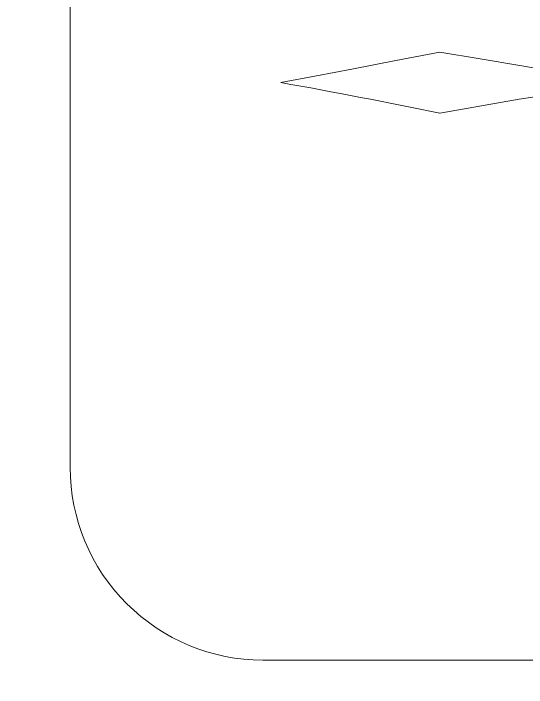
# Model space of a CAD drawing. Header units: centimetres. Extents: x -89 to 95, y -62 to 62.
# Drawn here: x 36.319 to 38.982, y -15.865 to -12.367 of the extents above; entities that cross this region are included whole.
import ezdxf

# ---------------------------------------------------------------- set-up
doc = ezdxf.new("R2010")
doc.units = ezdxf.units.CM
doc.header["$MEASUREMENT"] = 0
doc.layers.add('layer 1', color=7, linetype='Continuous')

msp = doc.modelspace()

# ---------------------------------------------------------------- linework, layer by layer
at = {"layer": 'layer 1', "color": 177, "lineweight": 9}
msp.add_open_spline([(5.39311, -61.96294), (5.39311, -61.96294), (95.39311, -61.96294), (95.39311, -61.96294), (95.39311, -61.96294), (95.39311, -61.96294), (95.39311, -1.96294), (95.39311, -1.96294), (95.39311, -1.96294), (95.39311, -1.96294), (5.39311, -1.96294), (5.39311, -1.96294), (5.39311, -1.96294), (5.39311, -1.96294), (5.39311, -61.96294), (5.39311, -61.96294), (5.39311, -61.96294), (5.39311, -61.96294), (5.39311, -61.96294), (5.39311, -61.96294)], degree=3, knots=[0, 0, 0, 0, 0.1666667, 0.1666667, 0.1666667, 0.1666667, 0.3333333, 0.3333333, 0.3333333, 0.3333333, 0.5, 0.5, 0.5, 0.5, 0.6666667, 0.6666667, 0.6666667, 0.6666667, 1, 1, 1, 1], dxfattribs=at)
at = {"layer": 'layer 1', "color": 250, "lineweight": 9}
msp.add_open_spline([(68.61308, -3.92236), (68.61292, -3.65698), (68.50733, -3.40253), (68.31956, -3.21499), (68.31956, -3.21499), (68.13179, -3.02746), (67.87847, -2.92219), (67.61308, -2.92236), (67.61308, -2.92236), (67.61308, -2.92236), (37.61308, -2.92236), (37.61308, -2.92236), (37.61308, -2.92236), (37.3477, -2.92253), (37.09325, -3.02811), (36.90571, -3.21589), (36.90571, -3.21589), (36.71818, -3.40366), (36.61292, -3.65698), (36.61308, -3.92236), (36.61308, -3.92236), (36.61308, -3.92236), (36.61308, -14.72236), (36.61308, -14.72236), (36.61308, -14.72236), (36.61325, -14.98774), (36.71884, -15.24219), (36.90661, -15.42973), (36.90661, -15.42973), (37.09438, -15.61726), (37.3477, -15.72253), (37.61308, -15.72236), (37.61308, -15.72236), (37.61308, -15.72236), (67.61308, -15.72236), (67.61308, -15.72236), (67.61308, -15.72236), (67.87847, -15.72219), (68.13292, -15.61661), (68.32045, -15.42883), (68.32045, -15.42883), (68.50799, -15.24106), (68.61325, -14.98774), (68.61308, -14.72236), (68.61308, -14.72236), (68.61308, -14.72236), (68.61308, -3.92236), (68.61308, -3.92236), (68.61308, -3.92236), (68.61308, -3.92236), (68.61308, -3.92236), (68.61308, -3.92236)], degree=3, knots=[0, 0, 0, 0, 0.0714286, 0.0714286, 0.0714286, 0.0714286, 0.1428571, 0.1428571, 0.1428571, 0.1428571, 0.2142857, 0.2142857, 0.2142857, 0.2142857, 0.2857143, 0.2857143, 0.2857143, 0.2857143, 0.3571429, 0.3571429, 0.3571429, 0.3571429, 0.4285714, 0.4285714, 0.4285714, 0.4285714, 0.5, 0.5, 0.5, 0.5, 0.5714286, 0.5714286, 0.5714286, 0.5714286, 0.6428571, 0.6428571, 0.6428571, 0.6428571, 0.7142857, 0.7142857, 0.7142857, 0.7142857, 0.7857143, 0.7857143, 0.7857143, 0.7857143, 0.8571429, 0.8571429, 0.8571429, 0.8571429, 1, 1, 1, 1], dxfattribs=at)
at = {"layer": 'layer 1', "color": 1, "lineweight": 9}
msp.add_open_spline([(39.47448, -12.72528), (39.47448, -12.72528), (39.20956, -12.68135), (39.20956, -12.68135), (39.20956, -12.68135), (39.20956, -12.68135), (38.94704, -12.63661), (38.94704, -12.63661), (38.94704, -12.63661), (38.94704, -12.63661), (38.74044, -12.60156), (38.74044, -12.60156), (38.74044, -12.60156), (38.74044, -12.60156), (38.53189, -12.56714), (38.53189, -12.56714), (38.53189, -12.56714), (38.53189, -12.56714), (38.30405, -12.61107), (38.30405, -12.61107), (38.30405, -12.61107), (38.30405, -12.61107), (38.07465, -12.65582), (38.07465, -12.65582), (38.07465, -12.65582), (38.07465, -12.65582), (37.89229, -12.69087), (37.89229, -12.69087), (37.89229, -12.69087), (37.89229, -12.69087), (37.70726, -12.72528), (37.70726, -12.72528), (37.70726, -12.72528), (37.9827, -12.77505), (38.25759, -12.82778), (38.53189, -12.88344), (38.53189, -12.88344), (38.84557, -12.8277), (39.15979, -12.77498), (39.47448, -12.72528), (39.47448, -12.72528), (39.47448, -12.72528), (39.47448, -12.72528), (39.47448, -12.72528)], degree=3, knots=[0, 0, 0, 0, 0.0833333, 0.0833333, 0.0833333, 0.0833333, 0.1666667, 0.1666667, 0.1666667, 0.1666667, 0.25, 0.25, 0.25, 0.25, 0.3333333, 0.3333333, 0.3333333, 0.3333333, 0.4166667, 0.4166667, 0.4166667, 0.4166667, 0.5, 0.5, 0.5, 0.5, 0.5833333, 0.5833333, 0.5833333, 0.5833333, 0.6666667, 0.6666667, 0.6666667, 0.6666667, 0.75, 0.75, 0.75, 0.75, 0.8333333, 0.8333333, 0.8333333, 0.8333333, 1, 1, 1, 1], dxfattribs=at)

doc.saveas('drawing.dxf')
